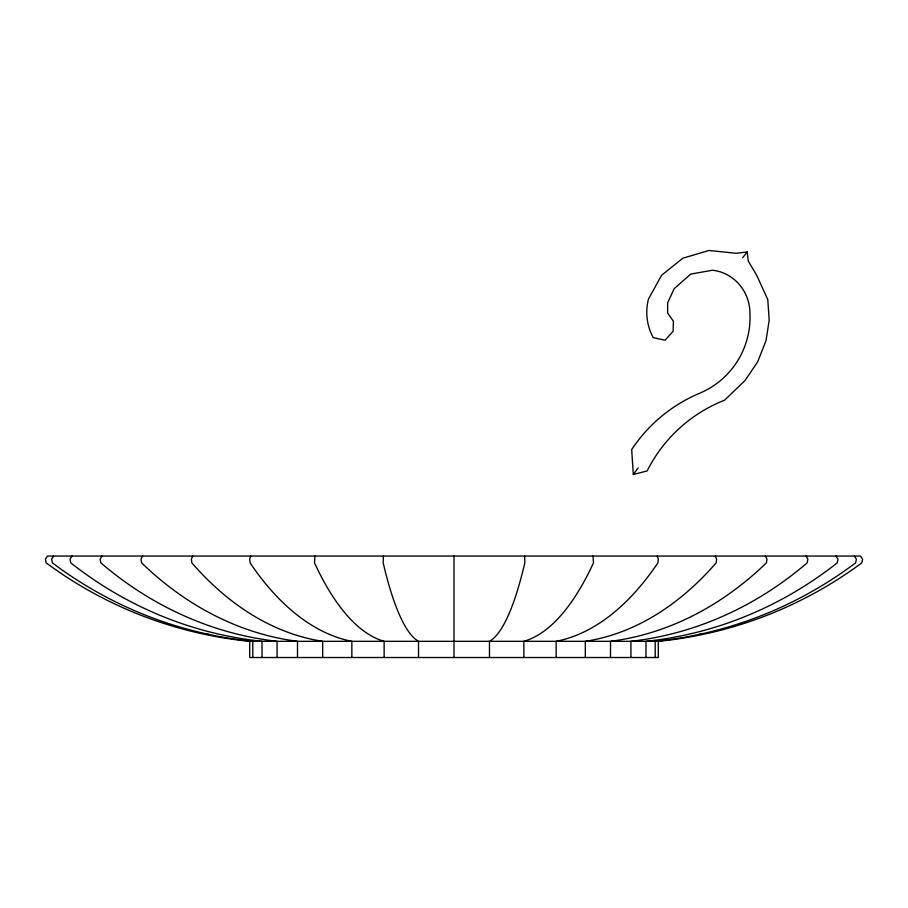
<?xml version="1.0" encoding="UTF-8"?>
<svg xmlns="http://www.w3.org/2000/svg" width="908" height="908" viewBox="0 0 908 908"><rect width="100%" height="100%" fill="white"/><g stroke="black" fill="none" stroke-linecap="round" stroke-linejoin="round"><path stroke-width="1.36" d="M383.414 556.048L383.176 562.846A408.997 71.017 -90 0 0 418.52 641.32L418.52 657.517M314.974 556.048L314.509 562.846A408.997 139.889 90 0 0 384.129 641.32L384.129 657.517M250.744 556.048L249.7 559.169L250.075 562.846A408.997 204.504 -90 0 0 351.85 641.32L351.85 657.517M192.712 556.048L191.361 559.169L191.849 562.846A408.997 262.9 -90 0 0 322.68 641.32L322.68 657.517M142.601 556.048L140.99 559.169L141.58 562.846A408.997 313.317 -90 0 0 297.495 641.32L297.495 657.517M101.957 556.048L100.141 559.169L100.799 562.846A408.997 354.211 -90 0 0 277.076 641.32L277.076 657.517M72.016 556.048L70.041 559.169L70.756 562.846A408.997 384.334 90 0 0 262.026 641.32L262.026 657.517M53.674 556.048L51.608 559.169L52.358 562.846A408.997 402.789 90 0 0 252.799 641.32L252.799 657.517M633.341 474.509L631.684 449.551A151.92 151.92 0 0 1 699.58 393.277A82.367 82.367 0 0 0 749.963 313.635C750.076 291.933 734.322 272.536 712.405 270.243L690.67 274.114L674.133 288.744L667.652 302.818L667.652 313.033L673.373 321.194L673.134 331.25L665.053 340.182L653.261 337.651A52.641 52.641 0 0 1 648.494 298.97L661.671 275.181L682.895 258.167L708.989 250.483L736.048 253.275L747.205 251.981L748.271 261.107L756.761 275.408L767.782 299.572L769.19 320.286L765.977 340.784L757.669 361.838L744.98 380.566L724.527 400.212A146.279 146.279 0 0 0 647.177 470.9L633.341 474.509L638.029 468.006M742.721 257.634L747.205 251.981M249.7 641.32L658.3 641.32A408.997 408.997 0 0 0 861.84 562.846L862.6 559.169L860.5 556.048L47.5 556.048L45.4 559.169L46.16 562.846A408.997 408.997 0 0 0 249.7 641.32L249.7 657.517L658.3 657.517L658.3 641.32M854.326 556.048L856.392 559.169L855.642 562.846A408.997 402.789 90 0 1 655.201 641.32L655.201 657.517M835.984 556.048L837.959 559.169L837.244 562.846A408.997 384.334 90 0 1 645.974 641.32L645.974 657.517M806.043 556.048L807.859 559.169L807.201 562.846A408.997 354.211 -90 0 1 630.924 641.32L630.924 657.517M765.399 556.048L767.01 559.169L766.42 562.846A408.997 313.317 -90 0 1 610.505 641.32L610.505 657.517M715.288 556.048L716.639 559.169L716.151 562.846A408.997 262.9 -90 0 1 585.32 641.32L585.32 657.517M657.256 556.048L658.3 559.169L657.925 562.846A408.997 204.504 90 0 1 556.15 641.32L556.15 657.517M593.026 556.048L593.491 562.846A408.997 139.889 90 0 1 523.871 641.32L523.871 657.517M524.586 556.048L524.824 562.846A408.997 71.017 -90 0 1 489.48 641.32L489.48 657.517M454 556.048L454 657.517M241.755 640.061A408.997 402.789 -90 0 1 238.997 639.697M208.727 634.397A408.997 402.789 -90 0 1 205.991 633.795M702.009 633.795A408.997 402.789 -90 0 1 699.274 634.397M669.003 639.697A408.997 402.789 -90 0 1 666.245 640.061"/></g></svg>
